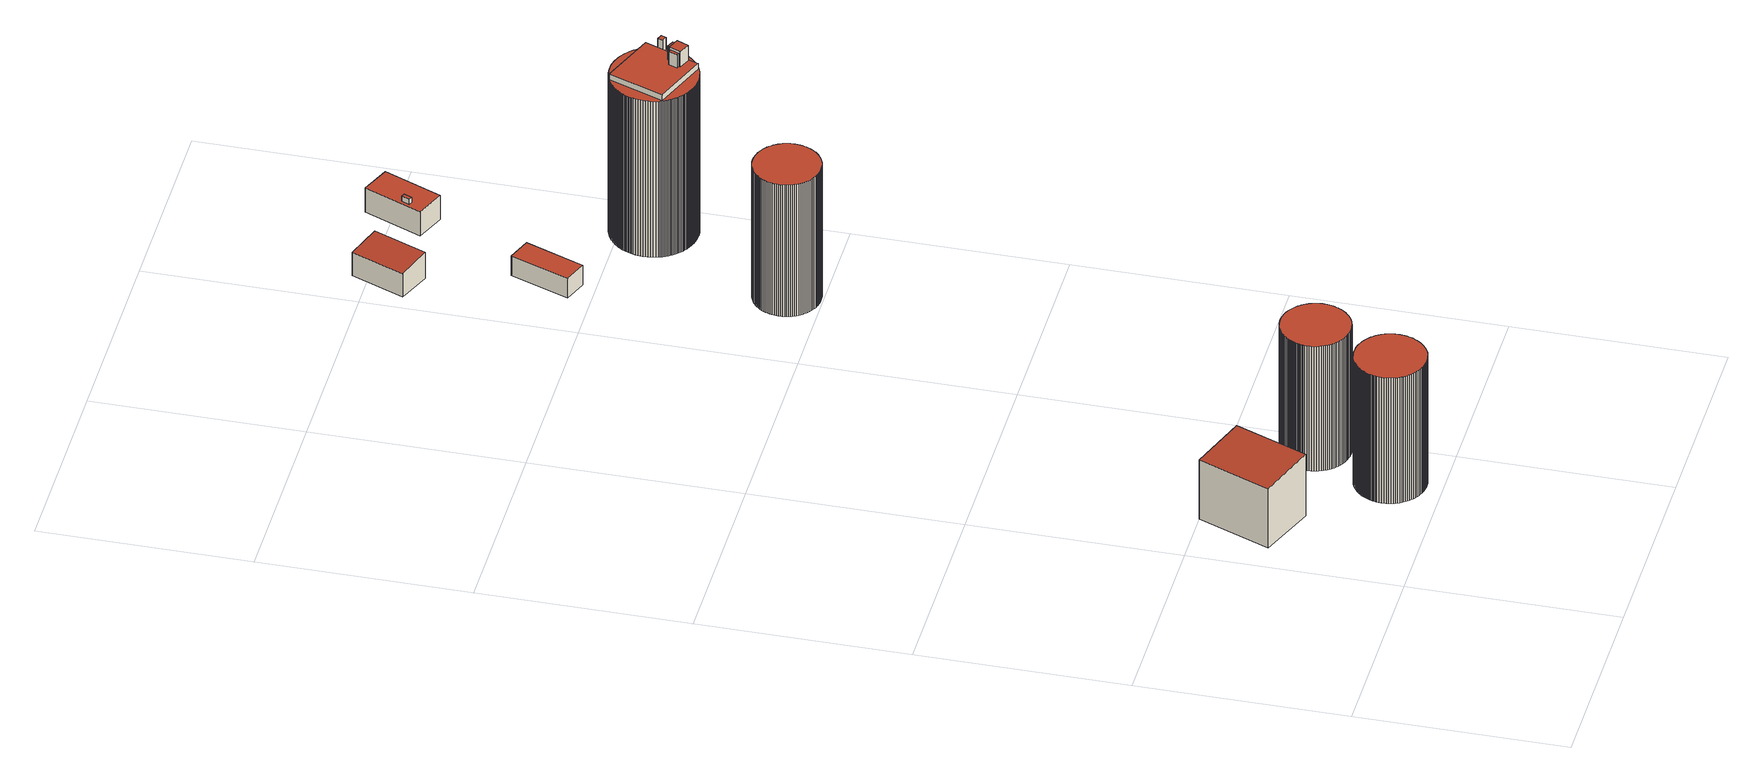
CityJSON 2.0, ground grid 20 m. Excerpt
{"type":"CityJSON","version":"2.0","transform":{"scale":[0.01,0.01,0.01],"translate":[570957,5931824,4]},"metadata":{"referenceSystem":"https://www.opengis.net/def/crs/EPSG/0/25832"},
"CityObjects":{
"building1":{"type":"Building","attributes":{"Grundfläche 2D":"43.339596","Grundhöhe NN":"6.248"},"geometry":[{"type":"Solid","lod":"3","boundaries":[[[[0,1,2,3]],[[4,5,3,2]],[[5,6,0,3]],[[6,7,1,0]],[[7,4,2,1]],[[7,6,5,4]]]],"semantics":{"surfaces":[{"type":"RoofSurface"},{"type":"WallSurface"},{"type":"GroundSurface"}],"values":[[0,1,1,1,1,2]]}}]},
"building2":{"type":"Building","attributes":{"Grundfläche 2D":"34.461361","Grundhöhe NN":"6.286"},"geometry":[{"type":"Solid","lod":"3","boundaries":[[[[8,9,10,11,12,13,14,15,16,17,18,19,20,21,22,23,24,25,26,27,28,29,30,31,32,33,34,35,36,37,38,39,40,41,42,43,44,45,46,47,48,49,50,51,52,53,54,55,56,57,58,59,60,61,62,63,64,65,66,67,68,69,70,71,72,73,74,75,76,77,78,79,80,81,82,83,84,85,86,87,88,89,90,91,92,93,94,95,96,97,98,99,100,101,102,103,104,105,106,107,108,109,110,111,112,113,114,115,116,117,118,119,120,121,122,123,124,125,126,127,128,129,130,131,132,133]],[[134,135,10,9]],[[135,136,11,10]],[[136,137,12,11]],[[137,138,13,12]],[[138,139,14,13]],[[139,140,15,14]],[[141,134,9,8]],[[142,143,129,128]],[[143,144,130,129]],[[144,145,131,130]],[[145,146,132,131]],[[146,147,133,132]],[[147,141,8,133]],[[140,148,16,15]],[[148,149,17,16]],[[149,150,18,17]],[[150,151,19,18]],[[151,152,20,19]],[[152,153,21,20]],[[153,154,22,21]],[[154,155,23,22]],[[155,156,24,23]],[[156,157,25,24]],[[157,158,26,25]],[[158,159,27,26]],[[159,160,28,27]],[[160,161,29,28]],[[161,162,30,29]],[[162,163,31,30]],[[163,164,32,31]],[[164,165,33,32]],[[165,166,34,33]],[[166,167,35,34]],[[167,168,36,35]],[[168,169,37,36]],[[169,170,38,37]],[[170,171,39,38]],[[171,172,40,39]],[[172,173,41,40]],[[173,174,42,41]],[[174,175,43,42]],[[175,176,44,43]],[[176,177,45,44]],[[177,178,46,45]],[[178,179,47,46]],[[179,180,48,47]],[[180,181,49,48]],[[181,182,50,49]],[[182,183,51,50]],[[183,184,52,51]],[[184,185,53,52]],[[185,186,54,53]],[[186,187,55,54]],[[187,188,56,55]],[[188,189,57,56]],[[189,190,58,57]],[[190,191,59,58]],[[191,192,60,59]],[[192,193,61,60]],[[193,194,62,61]],[[194,195,63,62]],[[195,196,64,63]],[[196,197,65,64]],[[197,198,66,65]],[[198,199,67,66]],[[199,200,68,67]],[[200,201,69,68]],[[201,202,70,69]],[[202,203,71,70]],[[203,204,72,71]],[[204,205,73,72]],[[205,206,74,73]],[[206,207,75,74]],[[207,208,76,75]],[[208,209,77,76]],[[209,210,78,77]],[[210,211,79,78]],[[211,212,80,79]],[[212,213,81,80]],[[213,214,82,81]],[[214,215,83,82]],[[215,216,84,83]],[[216,217,85,84]],[[217,218,86,85]],[[218,219,87,86]],[[219,220,88,87]],[[220,221,89,88]],[[221,222,90,89]],[[222,223,91,90]],[[223,224,92,91]],[[224,225,93,92]],[[225,226,94,93]],[[226,227,95,94]],[[227,228,96,95]],[[228,229,97,96]],[[229,230,98,97]],[[230,231,99,98]],[[231,232,100,99]],[[232,233,101,100]],[[233,234,102,101]],[[234,235,103,102]],[[235,236,104,103]],[[236,237,105,104]],[[237,238,106,105]],[[238,239,107,106]],[[239,240,108,107]],[[240,241,109,108]],[[241,242,110,109]],[[242,243,111,110]],[[243,244,112,111]],[[244,245,113,112]],[[245,246,114,113]],[[246,247,115,114]],[[247,248,116,115]],[[248,249,117,116]],[[249,250,118,117]],[[250,251,119,118]],[[251,252,120,119]],[[252,253,121,120]],[[253,254,122,121]],[[254,255,123,122]],[[255,256,124,123]],[[256,257,125,124]],[[257,258,126,125]],[[258,259,127,126]],[[259,142,128,127]],[[259,258,257,256,255,254,253,252,251,250,249,248,247,246,245,244,243,242,241,240,239,238,237,236,235,234,233,232,231,230,229,228,227,226,225,224,223,222,221,220,219,218,217,216,215,214,213,212,211,210,209,208,207,206,205,204,203,202,201,200,199,198,197,196,195,194,193,192,191,190,189,188,187,186,185,184,183,182,181,180,179,178,177,176,175,174,173,172,171,170,169,168,167,166,165,164,163,162,161,160,159,158,157,156,155,154,153,152,151,150,149,148,140,139,138,137,136,135,134,141,147,146,145,144,143,142]]]],"semantics":{"surfaces":[{"type":"RoofSurface"},{"type":"WallSurface"},{"type":"GroundSurface"}],"values":[[0,1,1,1,1,1,1,1,1,1,1,1,1,1,1,1,1,1,1,1,1,1,1,1,1,1,1,1,1,1,1,1,1,1,1,1,1,1,1,1,1,1,1,1,1,1,1,1,1,1,1,1,1,1,1,1,1,1,1,1,1,1,1,1,1,1,1,1,1,1,1,1,1,1,1,1,1,1,1,1,1,1,1,1,1,1,1,1,1,1,1,1,1,1,1,1,1,1,1,1,1,1,1,1,1,1,1,1,1,1,1,1,1,1,1,1,1,1,1,1,1,1,1,1,1,1,1,2]]}}]},
"building3":{"type":"Building","attributes":{"Grundfläche 2D":"32.685151","Grundhöhe NN":"6.379"},"geometry":[{"type":"Solid","lod":"3","boundaries":[[[[260,261,262,263,264,265,266,267,268,269,270,271,272,273,274,275,276,277,278,279,280,281,282,283,284,285,286,287,288,289,290,291,292,293,294,295,296,297,298,299,300,301,302,303,304,305,306,307,308,309,310,311,312,313,314,315,316,317,318,319,320,321,322,323,324,325,326,327,328,329,330,331,332,333,334,335,336,337,338,339,340,341,342,343,344,345,346,347,348,349,350,351,352,353,354,355,356,357,358,359,360,361,362,363,364,365,366,367,368,369,370,371,372,373,374,375,376,377,378,379]],[[380,381,264,263]],[[381,382,265,264]],[[382,383,266,265]],[[383,384,267,266]],[[385,380,263,262]],[[386,387,375,374]],[[387,388,376,375]],[[388,389,377,376]],[[389,390,378,377]],[[390,391,379,378]],[[391,392,260,379]],[[392,393,261,260]],[[393,385,262,261]],[[384,394,268,267]],[[394,395,269,268]],[[395,396,270,269]],[[396,397,271,270]],[[397,398,272,271]],[[398,399,273,272]],[[399,400,274,273]],[[400,401,275,274]],[[401,402,276,275]],[[402,403,277,276]],[[403,404,278,277]],[[404,405,279,278]],[[405,406,280,279]],[[406,407,281,280]],[[407,408,282,281]],[[408,409,283,282]],[[409,410,284,283]],[[410,411,285,284]],[[411,412,286,285]],[[412,413,287,286]],[[413,414,288,287]],[[414,415,289,288]],[[415,416,290,289]],[[416,417,291,290]],[[417,418,292,291]],[[418,419,293,292]],[[419,420,294,293]],[[420,421,295,294]],[[421,422,296,295]],[[422,423,297,296]],[[423,424,298,297]],[[424,425,299,298]],[[425,426,300,299]],[[426,427,301,300]],[[427,428,302,301]],[[428,429,303,302]],[[429,430,304,303]],[[430,431,305,304]],[[431,432,306,305]],[[432,433,307,306]],[[433,434,308,307]],[[434,435,309,308]],[[435,436,310,309]],[[436,437,311,310]],[[437,438,312,311]],[[438,439,313,312]],[[439,440,314,313]],[[440,441,315,314]],[[441,442,316,315]],[[442,443,317,316]],[[443,444,318,317]],[[444,445,319,318]],[[445,446,320,319]],[[446,447,321,320]],[[447,448,322,321]],[[448,449,323,322]],[[449,450,324,323]],[[450,451,325,324]],[[451,452,326,325]],[[452,453,327,326]],[[453,454,328,327]],[[454,455,329,328]],[[455,456,330,329]],[[456,457,331,330]],[[457,458,332,331]],[[458,459,333,332]],[[459,460,334,333]],[[460,461,335,334]],[[461,462,336,335]],[[462,463,337,336]],[[463,464,338,337]],[[464,465,339,338]],[[465,466,340,339]],[[466,467,341,340]],[[467,468,342,341]],[[468,469,343,342]],[[469,470,344,343]],[[470,471,345,344]],[[471,472,346,345]],[[472,473,347,346]],[[473,474,348,347]],[[474,475,349,348]],[[475,476,350,349]],[[476,477,351,350]],[[477,478,352,351]],[[478,479,353,352]],[[479,480,354,353]],[[480,481,355,354]],[[481,482,356,355]],[[482,483,357,356]],[[483,484,358,357]],[[484,485,359,358]],[[485,486,360,359]],[[486,487,361,360]],[[487,488,362,361]],[[488,489,363,362]],[[489,490,364,363]],[[490,491,365,364]],[[491,492,366,365]],[[492,493,367,366]],[[493,494,368,367]],[[494,495,369,368]],[[495,496,370,369]],[[496,497,371,370]],[[497,498,372,371]],[[498,499,373,372]],[[499,386,374,373]],[[499,498,497,496,495,494,493,492,491,490,489,488,487,486,485,484,483,482,481,480,479,478,477,476,475,474,473,472,471,470,469,468,467,466,465,464,463,462,461,460,459,458,457,456,455,454,453,452,451,450,449,448,447,446,445,444,443,442,441,440,439,438,437,436,435,434,433,432,431,430,429,428,427,426,425,424,423,422,421,420,419,418,417,416,415,414,413,412,411,410,409,408,407,406,405,404,403,402,401,400,399,398,397,396,395,394,384,383,382,381,380,385,393,392,391,390,389,388,387,386]]]],"semantics":{"surfaces":[{"type":"RoofSurface"},{"type":"WallSurface"},{"type":"GroundSurface"}],"values":[[0,1,1,1,1,1,1,1,1,1,1,1,1,1,1,1,1,1,1,1,1,1,1,1,1,1,1,1,1,1,1,1,1,1,1,1,1,1,1,1,1,1,1,1,1,1,1,1,1,1,1,1,1,1,1,1,1,1,1,1,1,1,1,1,1,1,1,1,1,1,1,1,1,1,1,1,1,1,1,1,1,1,1,1,1,1,1,1,1,1,1,1,1,1,1,1,1,1,1,1,1,1,1,1,1,1,1,1,1,1,1,1,1,1,1,1,1,1,1,1,1,2]]}}]},
"building4":{"type":"Building","attributes":{"Grundfläche 2D":"30.575146","Grundhöhe NN":"6.227"},"geometry":[{"type":"Solid","lod":"3","boundaries":[[[[500,501,502,503,504,505,506,507,508,509,510,511,512,513,514,515,516,517,518,519,520,521,522,523,524,525,526,527,528,529,530,531,532,533,534,535,536,537,538,539,540,541,542,543,544,545,546,547,548,549,550,551,552,553,554,555,556,557,558,559,560,561,562,563,564,565,566,567,568,569,570,571,572,573,574,575,576,577,578,579,580,581,582,583,584,585,586,587,588,589,590,591,592,593,594,595,596,597,598,599,600,601,602,603,604,605,606,607]],[[608,609,503,502]],[[609,610,504,503]],[[610,611,505,504]],[[611,612,506,505]],[[612,613,507,506]],[[613,614,508,507]],[[615,608,502,501]],[[616,617,604,603]],[[617,618,605,604]],[[618,619,606,605]],[[619,620,607,606]],[[620,621,500,607]],[[621,615,501,500]],[[614,622,509,508]],[[622,623,510,509]],[[623,624,511,510]],[[624,625,512,511]],[[625,626,513,512]],[[626,627,514,513]],[[627,628,515,514]],[[628,629,516,515]],[[629,630,517,516]],[[630,631,518,517]],[[631,632,519,518]],[[632,633,520,519]],[[633,634,521,520]],[[634,635,522,521]],[[635,636,523,522]],[[636,637,524,523]],[[637,638,525,524]],[[638,639,526,525]],[[639,640,527,526]],[[640,641,528,527]],[[641,642,529,528]],[[642,643,530,529]],[[643,644,531,530]],[[644,645,532,531]],[[645,646,533,532]],[[646,647,534,533]],[[647,648,535,534]],[[648,649,536,535]],[[649,650,537,536]],[[650,651,538,537]],[[651,652,539,538]],[[652,653,540,539]],[[653,654,541,540]],[[654,655,542,541]],[[655,656,543,542]],[[656,657,544,543]],[[657,658,545,544]],[[658,659,546,545]],[[659,660,547,546]],[[660,661,548,547]],[[661,662,549,548]],[[662,663,550,549]],[[663,664,551,550]],[[664,665,552,551]],[[665,666,553,552]],[[666,667,554,553]],[[667,668,555,554]],[[668,669,556,555]],[[669,670,557,556]],[[670,671,558,557]],[[671,672,559,558]],[[672,673,560,559]],[[673,674,561,560]],[[674,675,562,561]],[[675,676,563,562]],[[676,677,564,563]],[[677,678,565,564]],[[678,679,566,565]],[[679,680,567,566]],[[680,681,568,567]],[[681,682,569,568]],[[682,683,570,569]],[[683,684,571,570]],[[684,685,572,571]],[[685,686,573,572]],[[686,687,574,573]],[[687,688,575,574]],[[688,689,576,575]],[[689,690,577,576]],[[690,691,578,577]],[[691,692,579,578]],[[692,693,580,579]],[[693,694,581,580]],[[694,695,582,581]],[[695,696,583,582]],[[696,697,584,583]],[[697,698,585,584]],[[698,699,586,585]],[[699,700,587,586]],[[700,701,588,587]],[[701,702,589,588]],[[702,703,590,589]],[[703,704,591,590]],[[704,705,592,591]],[[705,706,593,592]],[[706,707,594,593]],[[707,708,595,594]],[[708,709,596,595]],[[709,710,597,596]],[[710,711,598,597]],[[711,712,599,598]],[[712,713,600,599]],[[713,714,601,600]],[[714,715,602,601]],[[715,616,603,602]],[[714,713,712,711,710,709,708,707,706,705,704,703,702,701,700,699,698,697,696,695,694,693,692,691,690,689,688,687,686,685,684,683,682,681,680,679,678,677,676,675,674,673,672,671,670,669,668,667,666,665,664,663,662,661,660,659,658,657,656,655,654,653,652,651,650,649,648,647,646,645,644,643,642,641,640,639,638,637,636,635,634,633,632,631,630,629,628,627,626,625,624,623,622,614,613,612,611,610,609,608,615,621,620,619,618,617,616,715]]]],"semantics":{"surfaces":[{"type":"RoofSurface"},{"type":"WallSurface"},{"type":"GroundSurface"}],"values":[[0,1,1,1,1,1,1,1,1,1,1,1,1,1,1,1,1,1,1,1,1,1,1,1,1,1,1,1,1,1,1,1,1,1,1,1,1,1,1,1,1,1,1,1,1,1,1,1,1,1,1,1,1,1,1,1,1,1,1,1,1,1,1,1,1,1,1,1,1,1,1,1,1,1,1,1,1,1,1,1,1,1,1,1,1,1,1,1,1,1,1,1,1,1,1,1,1,1,1,1,1,1,1,1,1,1,1,1,1,2]]}}]},
"building5":{"type":"Building","attributes":{"Grundfläche 2D":"14.411936","Grundhöhe NN":"6.357"},"geometry":[{"type":"Solid","lod":"3","boundaries":[[[[716,717,718,719]],[[720,721,719,718]],[[721,722,716,719]],[[722,723,717,716]],[[723,720,718,717]],[[723,722,721,720]]]],"semantics":{"surfaces":[{"type":"RoofSurface"},{"type":"WallSurface"},{"type":"GroundSurface"}],"values":[[0,1,1,1,1,2]]}}]},
"building6":{"type":"Building","attributes":{"Grundfläche 2D":"19.174128","Grundhöhe NN":"4.204"},"geometry":[{"type":"Solid","lod":"3","boundaries":[[[[724,725,726,727]],[[728,729,727,726]],[[729,730,724,727]],[[730,731,725,724]],[[731,728,726,725]],[[731,730,729,728]]]],"semantics":{"surfaces":[{"type":"RoofSurface"},{"type":"WallSurface"},{"type":"GroundSurface"}],"values":[[0,1,1,1,1,2]]}}]},
"building7":{"type":"Building","attributes":{"Grundfläche 2D":"51.579235","Grundhöhe NN":"6.343"},"children":["building7-1","building7-2","building7-3","building7-4"],"geometry":[{"type":"MultiSurface","lod":"3","boundaries":[[[732,733,734,735,736],[737,738,739,740,741,742,743,744,745,746,747,748]],[[749,750,751,752,753,754,755,756,757,758,759,760,761,762,763,764,765,766,767,768,769,770,771,772,773,774,775,776,777,778,779,780,781,782,783,784,785,786,787,788,789,790,791,792,793,794,795,796,797,798,799,800,801,802,803,804,805,806,807,808,809,810,811,812,813,814,815,816,817,818,819,820,821,822,823,824,825,826,827,828,829,830,831,832,833,834,835,836,837,838,839,840,841,842,843,844,845,846,847,848,849,850,851,852,853,854,855,856,857,858,859,860,861,862,863,864,865,866,867,868,869,870,871,872,873,874,875,876,877,878,879,880,881,882,883,884,885,886,887,888,889,890,891,892,893,894,895,896,897,898,899,900,901,902,903,904,905,906,907,908,909,910,911,912,913,914],[915,916,917,918,919]],[[916,915,733,732]],[[915,919,734,733]],[[919,918,917,736,735,734]],[[917,916,732,736]],[[920,921,752,751]],[[921,922,753,752]],[[922,923,754,753]],[[923,924,755,754]],[[924,925,756,755]],[[925,926,757,756]],[[926,927,758,757]],[[927,928,759,758]],[[928,929,760,759]],[[929,930,761,760]],[[930,931,762,761]],[[931,932,763,762]],[[932,933,764,763]],[[933,934,765,764]],[[934,935,766,765]],[[936,920,751,750]],[[937,938,749,914]],[[938,936,750,749]],[[935,939,767,766]],[[939,940,768,767]],[[940,941,769,768]],[[941,942,770,769]],[[942,943,771,770]],[[943,944,772,771]],[[944,945,773,772]],[[945,946,774,773]],[[946,947,775,774]],[[947,948,776,775]],[[948,949,777,776]],[[949,950,778,777]],[[950,951,779,778]],[[951,952,780,779]],[[952,953,781,780]],[[953,954,782,781]],[[954,955,956,784,783,782]],[[956,957,785,784]],[[957,958,786,785]],[[958,959,787,786]],[[959,960,788,787]],[[960,961,789,788]],[[961,962,790,789]],[[962,963,791,790]],[[963,964,965,793,792,791]],[[965,966,794,793]],[[966,967,795,794]],[[967,968,796,795]],[[968,969,797,796]],[[969,970,798,797]],[[970,971,799,798]],[[971,972,800,799]],[[972,973,801,800]],[[973,974,802,801]],[[974,975,803,802]],[[975,976,804,803]],[[976,977,805,804]],[[977,978,806,805]],[[978,979,807,806]],[[979,980,808,807]],[[980,981,809,808]],[[981,982,810,809]],[[982,983,811,810]],[[983,984,812,811]],[[984,985,813,812]],[[985,986,814,813]],[[986,987,815,814]],[[987,988,816,815]],[[988,989,817,816]],[[989,990,818,817]],[[990,991,819,818]],[[991,992,820,819]],[[992,993,821,820]],[[993,994,822,821]],[[994,995,823,822]],[[995,996,824,823]],[[996,997,825,824]],[[997,998,826,825]],[[998,999,827,826]],[[999,1000,828,827]],[[1000,1001,829,828]],[[1001,1002,830,829]],[[1002,1003,831,830]],[[1003,1004,1005,833,832,831]],[[1005,1006,834,833]],[[1006,1007,835,834]],[[1007,1008,836,835]],[[1008,1009,837,836]],[[1009,1010,838,837]],[[1010,1011,839,838]],[[1011,1012,840,839]],[[1012,1013,841,840]],[[1013,1014,842,841]],[[1014,1015,843,842]],[[1015,1016,844,843]],[[1016,1017,845,844]],[[1017,1018,846,845]],[[1018,1019,847,846]],[[1019,1020,848,847]],[[1020,1021,849,848]],[[1021,1022,850,849]],[[1022,1023,851,850]],[[1023,1024,852,851]],[[1024,1025,853,852]],[[1025,1026,854,853]],[[1026,1027,855,854]],[[1027,1028,856,855]],[[1028,1029,857,856]],[[1029,1030,858,857]],[[1030,1031,859,858]],[[1031,1032,860,859]],[[1032,1033,861,860]],[[1033,1034,862,861]],[[1034,1035,863,862]],[[1035,1036,864,863]],[[1036,1037,865,864]],[[1037,1038,866,865]],[[1038,1039,867,866]],[[1039,1040,868,867]],[[1040,1041,869,868]],[[1041,1042,870,869]],[[1042,1043,871,870]],[[1043,1044,872,871]],[[1044,1045,873,872]],[[1045,1046,874,873]],[[1046,1047,875,874]],[[1047,1048,876,875]],[[1048,1049,877,876]],[[1049,1050,878,877]],[[1050,1051,879,878]],[[1051,1052,880,879]],[[1052,1053,881,880]],[[1053,1054,882,881]],[[1054,1055,883,882]],[[1055,1056,884,883]],[[1056,1057,885,884]],[[1057,1058,886,885]],[[1058,1059,887,886]],[[1059,1060,888,887]],[[1060,1061,889,888]],[[1061,1062,890,889]],[[1062,1063,891,890]],[[1063,1064,892,891]],[[1064,1065,893,892]],[[1065,1066,894,893]],[[1066,1067,895,894]],[[1067,1068,896,895]],[[1068,1069,897,896]],[[1069,1070,898,897]],[[1070,1071,899,898]],[[1071,1072,900,899]],[[1072,1073,901,900]],[[1073,1074,902,901]],[[1074,1075,903,902]],[[1075,1076,904,903]],[[1076,1077,905,904]],[[1077,1078,906,905]],[[1078,1079,907,906]],[[1079,1080,908,907]],[[1080,1081,909,908]],[[1081,1082,910,909]],[[1082,1083,911,910]],[[1083,1084,912,911]],[[1084,1085,913,912]],[[1085,937,914,913]],[[1078,1077,1076,1075,1074,1073,1072,1071,1070,1069,1068,1067,1066,1065,1064,1063,1062,1061,1060,1059,1058,1057,1056,1055,1054,1053,1052,1051,1050,1049,1048,1047,1046,1045,1044,1043,1042,1041,1040,1039,1038,1037,1036,1035,1034,1033,1032,1031,1030,1029,1028,1027,1026,1025,1024,1023,1022,1021,1020,1019,1018,1017,1016,1015,1014,1013,1012,1011,1010,1009,1008,1007,1006,1005,1004,1003,1002,1001,1000,999,998,997,996,995,994,993,992,991,990,989,988,987,986,985,984,983,982,981,980,979,978,977,976,975,974,973,972,971,970,969,968,967,966,965,964,963,962,961,960,959,958,957,956,955,954,953,952,951,950,949,948,947,946,945,944,943,942,941,940,939,935,934,933,932,931,930,929,928,927,926,925,924,923,922,921,920,936,938,937,1085,1084,1083,1082,1081,1080,1079]]],"semantics":{"surfaces":[{"type":"RoofSurface"},{"type":"WallSurface"},{"type":"GroundSurface"}],"values":[0,0,1,1,1,1,1,1,1,1,1,1,1,1,1,1,1,1,1,1,1,1,1,1,1,1,1,1,1,1,1,1,1,1,1,1,1,1,1,1,1,1,1,1,1,1,1,1,1,1,1,1,1,1,1,1,1,1,1,1,1,1,1,1,1,1,1,1,1,1,1,1,1,1,1,1,1,1,1,1,1,1,1,1,1,1,1,1,1,1,1,1,1,1,1,1,1,1,1,1,1,1,1,1,1,1,1,1,1,1,1,1,1,1,1,1,1,1,1,1,1,1,1,1,1,1,1,1,1,1,1,1,1,1,1,1,1,1,1,1,1,1,1,1,1,1,1,1,1,1,1,1,1,1,1,1,1,1,1,1,1,1,1,1,1,1,1,1,1,2]}}]},
"building7-1":{"type":"BuildingInstallation","parents":["building7"],"geometry":[{"type":"MultiSurface","lod":"3","boundaries":[[[1086,1087,1088,1089]],[[1086,1089,740,739]],[[1087,1086,739,738]],[[1088,1087,738,737]]],"semantics":{"surfaces":[{"type":"RoofSurface"},{"type":"WallSurface"}],"values":[0,1,1,1]}}]},
"building7-2":{"type":"BuildingInstallation","parents":["building7"],"geometry":[{"type":"MultiSurface","lod":"3","boundaries":[[[1090,1091,1092,1093]],[[1093,1092,745,744]],[[1090,1093,744,743]],[[1091,1090,743,742]]],"semantics":{"surfaces":[{"type":"RoofSurface"},{"type":"WallSurface"}],"values":[0,1,1,1]}}]},
"building7-3":{"type":"BuildingInstallation","parents":["building7"],"geometry":[{"type":"MultiSurface","lod":"3","boundaries":[[[1094,1095,1096,1097,1098,1099]],[[741,740,1089,1088,737,748,1095,1094,1099]],[[1096,1095,748,747]],[[1097,1096,747,746]],[[746,745,1092,1091,742,741,1099,1098,1097]]],"semantics":{"surfaces":[{"type":"RoofSurface"},{"type":"WallSurface"}],"values":[0,1,1,1,1]}}]},
"building7-4":{"type":"BuildingInstallation","parents":["building7"],"geometry":[{"type":"MultiSurface","lod":"3","boundaries":[[[1100,1101,1102,1103,1104]],[[1102,1101,1105,1106]],[[1103,1102,1106,1107]],[[1107,1108,1104,1103]],[[1108,1109,1100,1104]],[[1109,1105,1101,1100]]],"semantics":{"surfaces":[{"type":"RoofSurface"},{"type":"WallSurface"}],"values":[0,1,1,1,1,1]}}]},
"building8":{"type":"Building","attributes":{"Grundfläche 2D":"18.292411","Grundhöhe NN":"6.422"},"children":["building8-1"],"geometry":[{"type":"Solid","lod":"3","boundaries":[[[[1110,1111,1112,1113]],[[1113,1112,1114,1115]],[[1110,1113,1115,1116]],[[1111,1110,1116,1117]],[[1112,1111,1117,1114]],[[1115,1114,1117,1116]]]],"semantics":{"surfaces":[{"type":"RoofSurface"},{"type":"WallSurface"},{"type":"GroundSurface"}],"values":[[0,1,1,1,1,2]]}}]},
"building8-1":{"type":"BuildingInstallation","parents":["building8"],"geometry":[{"type":"MultiSurface","lod":"3","boundaries":[[[1118,1119,1120,1121]],[[1121,1120,1122,1123]],[[1123,1124,1118,1121]],[[1119,1118,1124,1125]],[[1125,1122,1120,1119]]],"semantics":{"surfaces":[{"type":"RoofSurface"},{"type":"WallSurface"}],"values":[0,1,1,1,1]}}]}
},
"vertices":[
[297,1939,875],[21,1244,875],[560,1030,905],[836,1725,905],[560,1030,225],[836,1725,225],[297,1939,225],[21,1244,225],
[1250,750,1607],[1232,750,1607],[1214,750,1607],[1195,748,1607],[1176,745,1607],[1156,741,1607],[1137,735,1607],[1117,729,1607],[1097,720,1607],[1078,710,1607],[1059,699,1607],[1040,686,1607],[1022,672,1607],[1013,664,1607],[1005,657,1607],[996,648,1607],[988,640,1607],[981,631,1607],[973,621,1607],[966,612,1607],[959,602,1607],[953,592,1607],[947,582,1607],[941,571,1607],[936,560,1607],[931,549,1607],[927,538,1607],[922,527,1607],[919,516,1607],[916,505,1607],[913,493,1607],[910,482,1607],[908,470,1607],[906,448,1607],[904,425,1607],[905,403,1607],[906,381,1607],[910,360,1607],[914,339,1607],[920,320,1607],[926,301,1607],[933,283,1607],[942,266,1607],[951,250,1607],[960,235,1607],[971,220,1607],[983,204,1607],[996,190,1607],[1011,175,1607],[1027,162,1607],[1044,149,1607],[1062,137,1607],[1081,126,1607],[1102,116,1607],[1123,107,1607],[1134,104,1607],[1145,100,1607],[1157,97,1607],[1168,95,1607],[1180,92,1607],[1192,91,1607],[1204,89,1607],[1215,88,1607],[1227,88,1607],[1239,88,1607],[1251,88,1607],[1263,89,1607],[1275,90,1607],[1287,92,1607],[1298,94,1607],[1310,96,1607],[1321,99,1607],[1333,102,1607],[1344,106,1607],[1355,110,1607],[1376,119,1607],[1396,129,1607],[1415,141,1607],[1433,153,1607],[1450,167,1607],[1466,180,1607],[1480,195,1607],[1493,210,1607],[1504,225,1607],[1515,241,1607],[1524,257,1607],[1533,273,1607],[1541,290,1607],[1548,308,1607],[1554,327,1607],[1559,346,1607],[1563,367,1607],[1565,388,1607],[1567,410,1607],[1567,432,1607],[1565,455,1607],[1562,478,1607],[1559,489,1607],[1557,500,1607],[1554,512,1607],[1550,523,1607],[1546,534,1607],[1542,545,1607],[1537,556,1607],[1532,567,1607],[1527,578,1607],[1521,588,1607],[1514,598,1607],[1508,608,1607],[1501,618,1607],[1493,627,1607],[1486,636,1607],[1478,645,1607],[1470,654,1607],[1461,662,1607],[1453,669,1607],[1444,677,1607],[1425,691,1607],[1406,703,1607],[1387,714,1607],[1367,723,1607],[1347,731,1607],[1327,737,1607],[1307,742,1607],[1288,746,1607],[1269,749,1607],[1232,750,229],[1214,750,229],[1195,748,229],[1176,745,229],[1156,741,229],[1137,735,229],[1117,729,229],[1250,750,229],[1367,723,229],[1347,731,229],[1327,737,229],[1307,742,229],[1288,746,229],[1269,749,229],[1097,720,229],[1078,710,229],[1059,699,229],[1040,686,229],[1022,672,229],[1013,664,229],[1005,657,229],[996,648,229],[988,640,229],[981,631,229],[973,621,229],[966,612,229],[959,602,229],[953,592,229],[947,582,229],[941,571,229],[936,560,229],[931,549,229],[927,538,229],[922,527,229],[919,516,229],[916,505,229],[913,493,229],[910,482,229],[908,470,229],[906,448,229],[904,425,229],[905,403,229],[906,381,229],[910,360,229],[914,339,229],[920,320,229],[926,301,229],[933,283,229],[942,266,229],[951,250,229],[960,235,229],[971,220,229],[983,204,229],[996,190,229],[1011,175,229],[1027,162,229],[1044,149,229],[1062,137,229],[1081,126,229],[1102,116,229],[1123,107,229],[1134,104,229],[1145,100,229],[1157,97,229],[1168,95,229],[1180,92,229],[1192,91,229],[1204,89,229],[1215,88,229],[1227,88,229],[1239,88,229],[1251,88,229],[1263,89,229],[1275,90,229],[1287,92,229],[1298,94,229],[1310,96,229],[1321,99,229],[1333,102,229],[1344,106,229],[1355,110,229],[1376,119,229],[1396,129,229],[1415,141,229],[1433,153,229],[1450,167,229],[1466,180,229],[1480,195,229],[1493,210,229],[1504,225,229],[1515,241,229],[1524,257,229],[1533,273,229],[1541,290,229],[1548,308,229],[1554,327,229],[1559,346,229],[1563,367,229],[1565,388,229],[1567,410,229],[1567,432,229],[1565,455,229],[1562,478,229],[1559,489,229],[1557,500,229],[1554,512,229],[1550,523,229],[1546,534,229],[1542,545,229],[1537,556,229],[1532,567,229],[1527,578,229],[1521,588,229],[1514,598,229],[1508,608,229],[1501,618,229],[1493,627,229],[1486,636,229],[1478,645,229],[1470,654,229],[1461,662,229],[1453,669,229],[1444,677,229],[1425,691,229],[1406,703,229],[1387,714,229],
[1542,1495,1607],[1523,1495,1607],[1505,1493,1607],[1488,1491,1607],[1470,1488,1607],[1452,1484,1607],[1434,1479,1607],[1416,1472,1607],[1398,1464,1607],[1380,1455,1607],[1362,1444,1607],[1344,1432,1607],[1327,1419,1607],[1311,1404,1607],[1295,1388,1607],[1281,1371,1607],[1274,1361,1607],[1267,1352,1607],[1261,1342,1607],[1255,1332,1607],[1250,1322,1607],[1244,1312,1607],[1240,1301,1607],[1235,1290,1607],[1231,1279,1607],[1227,1268,1607],[1224,1257,1607],[1221,1246,1607],[1219,1235,1607],[1217,1223,1607],[1215,1212,1607],[1214,1201,1607],[1213,1178,1607],[1213,1156,1607],[1215,1134,1607],[1218,1112,1607],[1223,1092,1607],[1229,1071,1607],[1236,1052,1607],[1244,1034,1607],[1253,1017,1607],[1262,1001,1607],[1272,986,1607],[1283,971,1607],[1294,958,1607],[1307,944,1607],[1320,932,1607],[1335,919,1607],[1351,907,1607],[1368,896,1607],[1386,886,1607],[1406,877,1607],[1426,869,1607],[1447,862,1607],[1469,857,1607],[1491,853,1607],[1502,851,1607],[1514,850,1607],[1525,850,1607],[1537,850,1607],[1548,850,1607],[1560,850,1607],[1571,852,1607],[1583,853,1607],[1594,855,1607],[1606,857,1607],[1617,860,1607],[1628,863,1607],[1639,867,1607],[1650,871,1607],[1661,875,1607],[1671,880,1607],[1692,890,1607],[1711,901,1607],[1729,914,1607],[1746,928,1607],[1761,942,1607],[1776,957,1607],[1789,973,1607],[1801,989,1607],[1811,1005,1607],[1820,1021,1607],[1829,1038,1607],[1835,1054,1607],[1842,1071,1607],[1847,1088,1607],[1851,1106,1607],[1855,1125,1607],[1857,1145,1607],[1858,1166,1607],[1858,1186,1607],[1856,1208,1607],[1853,1229,1607],[1848,1251,1607],[1842,1272,1607],[1834,1293,1607],[1830,1304,1607],[1825,1314,1607],[1820,1325,1607],[1814,1335,1607],[1808,1345,1607],[1802,1354,1607],[1795,1364,1607],[1788,1373,1607],[1780,1382,1607],[1773,1391,1607],[1765,1399,1607],[1756,1407,1607],[1748,1415,1607],[1739,1422,1607],[1730,1429,1607],[1721,1436,1607],[1702,1449,1607],[1682,1459,1607],[1662,1469,1607],[1642,1477,1607],[1622,1483,1607],[1601,1488,1607],[1581,1492,1607],[1562,1494,1607],[1488,1491,238],[1470,1488,238],[1452,1484,238],[1434,1479,238],[1416,1472,238],[1505,1493,238],[1662,1469,238],[1642,1477,238],[1622,1483,238],[1601,1488,238],[1581,1492,238],[1562,1494,238],[1542,1495,238],[1523,1495,238],[1398,1464,238],[1380,1455,238],[1362,1444,238],[1344,1432,238],[1327,1419,238],[1311,1404,238],[1295,1388,238],[1281,1371,238],[1274,1361,238],[1267,1352,238],[1261,1342,238],[1255,1332,238],[1250,1322,238],[1244,1312,238],[1240,1301,238],[1235,1290,238],[1231,1279,238],[1227,1268,238],[1224,1257,238],[1221,1246,238],[1219,1235,238],[1217,1223,238],[1215,1212,238],[1214,1201,238],[1213,1178,238],[1213,1156,238],[1215,1134,238],[1218,1112,238],[1223,1092,238],[1229,1071,238],[1236,1052,238],[1244,1034,238],[1253,1017,238],[1262,1001,238],[1272,986,238],[1283,971,238],[1294,958,238],[1307,944,238],[1320,932,238],[1335,919,238],[1351,907,238],[1368,896,238],[1386,886,238],[1406,877,238],[1426,869,238],[1447,862,238],[1469,857,238],[1491,853,238],[1502,851,238],[1514,850,238],[1525,850,238],[1537,850,238],[1548,850,238],[1560,850,238],[1571,852,238],[1583,853,238],[1594,855,238],[1606,857,238],[1617,860,238],[1628,863,238],[1639,867,238],[1650,871,238],[1661,875,238],[1671,880,238],[1692,890,238],[1711,901,238],[1729,914,238],[1746,928,238],[1761,942,238],[1776,957,238],[1789,973,238],[1801,989,238],[1811,1005,238],[1820,1021,238],[1829,1038,238],[1835,1054,238],[1842,1071,238],[1847,1088,238],[1851,1106,238],[1855,1125,238],[1857,1145,238],[1858,1166,238],[1858,1186,238],[1856,1208,238],[1853,1229,238],[1848,1251,238],[1842,1272,238],[1834,1293,238],[1830,1304,238],[1825,1314,238],[1820,1325,238],[1814,1335,238],[1808,1345,238],[1802,1354,238],[1795,1364,238],[1788,1373,238],[1780,1382,238],[1773,1391,238],[1765,1399,238],[1756,1407,238],[1748,1415,238],[1739,1422,238],[1730,1429,238],[1721,1436,238],[1702,1449,238],[1682,1459,238],
[2908,6027,1667],[2921,6039,1667],[2933,6051,1667],[2945,6064,1667],[2956,6077,1667],[2967,6092,1667],[2977,6108,1667],[2986,6125,1667],[2995,6142,1667],[3002,6161,1667],[3009,6181,1667],[3014,6201,1667],[3018,6222,1667],[3020,6243,1667],[3021,6265,1667],[3021,6288,1667],[3019,6310,1667],[3017,6321,1667],[3015,6332,1667],[3012,6343,1667],[3009,6354,1667],[3006,6364,1667],[3003,6375,1667],[2998,6386,1667],[2994,6396,1667],[2984,6416,1667],[2973,6435,1667],[2961,6453,1667],[2947,6470,1667],[2933,6486,1667],[2918,6500,1667],[2902,6514,1667],[2886,6526,1667],[2869,6536,1667],[2852,6546,1667],[2835,6554,1667],[2819,6561,1667],[2802,6566,1667],[2785,6571,1667],[2769,6575,1667],[2751,6578,1667],[2733,6579,1667],[2715,6580,1667],[2695,6580,1667],[2676,6579,1667],[2656,6576,1667],[2635,6571,1667],[2615,6566,1667],[2595,6559,1667],[2575,6550,1667],[2556,6540,1667],[2537,6529,1667],[2519,6516,1667],[2510,6508,1667],[2502,6501,1667],[2493,6493,1667],[2485,6486,1667],[2478,6477,1667],[2470,6469,1667],[2463,6460,1667],[2456,6451,1667],[2444,6433,1667],[2433,6413,1667],[2423,6394,1667],[2416,6374,1667],[2409,6353,1667],[2404,6333,1667],[2400,6312,1667],[2398,6292,1667],[2397,6273,1667],[2398,6254,1667],[2399,6235,1667],[2402,6217,1667],[2405,6200,1667],[2409,6183,1667],[2414,6167,1667],[2420,6150,1667],[2428,6133,1667],[2436,6117,1667],[2446,6100,1667],[2457,6084,1667],[2470,6068,1667],[2484,6053,1667],[2499,6038,1667],[2515,6024,1667],[2532,6011,1667],[2551,6000,1667],[2570,5989,1667],[2591,5980,1667],[2601,5976,1667],[2611,5972,1667],[2622,5969,1667],[2633,5966,1667],[2644,5963,1667],[2655,5961,1667],[2666,5959,1667],[2677,5958,1667],[2700,5956,1667],[2722,5957,1667],[2744,5958,1667],[2765,5961,1667],[2786,5966,1667],[2806,5972,1667],[2826,5979,1667],[2844,5987,1667],[2861,5996,1667],[2878,6006,1667],[2893,6016,1667],[2933,6051,223],[2945,6064,223],[2956,6077,223],[2967,6092,223],[2977,6108,223],[2986,6125,223],[2995,6142,223],[2921,6039,223],[2826,5979,223],[2844,5987,223],[2861,5996,223],[2878,6006,223],[2893,6016,223],[2908,6027,223],[3002,6161,223],[3009,6181,223],[3014,6201,223],[3018,6222,223],[3020,6243,223],[3021,6265,223],[3021,6288,223],[3019,6310,223],[3017,6321,223],[3015,6332,223],[3012,6343,223],[3009,6354,223],[3006,6364,223],[3003,6375,223],[2998,6386,223],[2994,6396,223],[2984,6416,223],[2973,6435,223],[2961,6453,223],[2947,6470,223],[2933,6486,223],[2918,6500,223],[2902,6514,223],[2886,6526,223],[2869,6536,223],[2852,6546,223],[2835,6554,223],[2819,6561,223],[2802,6566,223],[2785,6571,223],[2769,6575,223],[2751,6578,223],[2733,6579,223],[2715,6580,223],[2695,6580,223],[2676,6579,223],[2656,6576,223],[2635,6571,223],[2615,6566,223],[2595,6559,223],[2575,6550,223],[2556,6540,223],[2537,6529,223],[2519,6516,223],[2510,6508,223],[2502,6501,223],[2493,6493,223],[2485,6486,223],[2478,6477,223],[2470,6469,223],[2463,6460,223],[2456,6451,223],[2444,6433,223],[2433,6413,223],[2423,6394,223],[2416,6374,223],[2409,6353,223],[2404,6333,223],[2400,6312,223],[2398,6292,223],[2397,6273,223],[2398,6254,223],[2399,6235,223],[2402,6217,223],[2405,6200,223],[2409,6183,223],[2414,6167,223],[2420,6150,223],[2428,6133,223],[2436,6117,223],[2446,6100,223],[2457,6084,223],[2470,6068,223],[2484,6053,223],[2499,6038,223],[2515,6024,223],[2532,6011,223],[2551,6000,223],[2570,5989,223],[2591,5980,223],[2601,5976,223],[2611,5972,223],[2622,5969,223],[2633,5966,223],[2644,5963,223],[2655,5961,223],[2666,5959,223],[2677,5958,223],[2700,5956,223],[2722,5957,223],[2744,5958,223],[2765,5961,223],[2786,5966,223],[2806,5972,223],
[2205,8146,452],[2428,8061,452],[2644,8625,452],[2421,8710,452],[2644,8625,236],[2421,8710,236],[2205,8146,236],[2428,8061,236],
[2168,9641,275],[2488,9509,305],[2699,10020,305],[2378,10152,275],[2699,10020,20],[2378,10152,20],[2168,9641,20],[2488,9509,20],
[3212,8005,2007],[3011,7477,2007],[3543,7274,2007],[3556,7308,2007],[3744,7802,2007],[3463,7432,2007],[3436,7443,2007],[3469,7525,2007],[3496,7514,2007],[3502,7529,2007],[3531,7518,2007],[3545,7552,2007],[3615,7525,2007],[3601,7490,2007],[3613,7485,2007],[3568,7373,2007],[3457,7417,2007],[3552,7272,1947],[3572,7283,1947],[3592,7294,1947],[3610,7306,1947],[3629,7320,1947],[3647,7335,1947],[3664,7352,1947],[3681,7370,1947],[3690,7380,1947],[3698,7390,1947],[3705,7400,1947],[3713,7411,1947],[3720,7422,1947],[3727,7434,1947],[3734,7446,1947],[3740,7458,1947],[3746,7470,1947],[3751,7483,1947],[3756,7496,1947],[3761,7509,1947],[3765,7523,1947],[3769,7537,1947],[3772,7551,1947],[3775,7565,1947],[3778,7579,1947],[3780,7593,1947],[3781,7608,1947],[3782,7622,1947],[3782,7637,1947],[3782,7652,1947],[3781,7666,1947],[3781,7667,1947],[3780,7681,1947],[3778,7693,1947],[3778,7695,1947],[3775,7710,1947],[3772,7724,1947],[3769,7738,1947],[3765,7752,1947],[3761,7766,1947],[3756,7779,1947],[3751,7792,1947],[3746,7803,1947],[3745,7805,1947],[3739,7818,1947],[3733,7830,1947],[3726,7842,1947],[3719,7854,1947],[3712,7865,1947],[3704,7876,1947],[3696,7887,1947],[3688,7897,1947],[3679,7907,1947],[3670,7917,1947],[3661,7926,1947],[3643,7943,1947],[3624,7958,1947],[3605,7972,1947],[3586,7984,1947],[3567,7995,1947],[3547,8005,1947],[3526,8014,1947],[3503,8022,1947],[3480,8029,1947],[3456,8035,1947],[3443,8037,1947],[3431,8039,1947],[3418,8041,1947],[3404,8042,1947],[3391,8042,1947],[3378,8042,1947],[3364,8042,1947],[3351,8042,1947],[3337,8041,1947],[3323,8039,1947],[3309,8037,1947],[3295,8034,1947],[3281,8031,1947],[3268,8028,1947],[3254,8024,1947],[3240,8019,1947],[3227,8014,1947],[3213,8008,1947],[3211,8007,1947],[3200,8002,1947],[3187,7995,1947],[3174,7988,1947],[3162,7981,1947],[3149,7973,1947],[3137,7964,1947],[3126,7956,1947],[3115,7946,1947],[3104,7937,1947],[3093,7927,1947],[3083,7917,1947],[3073,7906,1947],[3064,7895,1947],[3055,7884,1947],[3047,7873,1947],[3039,7861,1947],[3031,7849,1947],[3024,7838,1947],[3018,7825,1947],[3012,7813,1947],[3006,7801,1947],[3001,7789,1947],[2996,7777,1947],[2992,7764,1947],[2988,7752,1947],[2985,7740,1947],[2979,7716,1947],[2975,7692,1947],[2973,7668,1947],[2971,7645,1947],[2972,7623,1947],[2973,7601,1947],[2976,7578,1947],[2980,7554,1947],[2986,7531,1947],[2993,7507,1947],[2997,7495,1947],[3002,7483,1947],[3007,7471,1947],[3013,7459,1947],[3019,7447,1947],[3025,7436,1947],[3032,7424,1947],[3040,7412,1947],[3047,7401,1947],[3056,7390,1947],[3064,7379,1947],[3074,7368,1947],[3083,7358,1947],[3093,7348,1947],[3104,7338,1947],[3115,7328,1947],[3126,7319,1947],[3137,7310,1947],[3149,7302,1947],[3161,7294,1947],[3174,7286,1947],[3187,7279,1947],[3200,7273,1947],[3213,7267,1947],[3226,7261,1947],[3240,7256,1947],[3254,7251,1947],[3268,7247,1947],[3282,7243,1947],[3296,7240,1947],[3310,7238,1947],[3324,7236,1947],[3338,7234,1947],[3352,7233,1947],[3366,7232,1947],[3380,7232,1947],[3393,7232,1947],[3407,7233,1947],[3420,7234,1947],[3433,7236,1947],[3446,7238,1947],[3459,7241,1947],[3472,7243,1947],[3484,7246,1947],[3508,7254,1947],[3531,7262,1947],[3011,7477,1947],[3212,8005,1947],[3744,7802,1947],[3556,7308,1947],[3543,7274,1947],[3592,7294,234],[3610,7306,234],[3629,7320,234],[3647,7335,234],[3664,7352,234],[3681,7370,234],[3690,7380,234],[3698,7390,234],[3705,7400,234],[3713,7411,234],[3720,7422,234],[3727,7434,234],[3734,7446,234],[3740,7458,234],[3746,7470,234],[3751,7483,234],[3572,7283,234],[3531,7262,234],[3552,7272,234],[3756,7496,234],[3761,7509,234],[3765,7523,234],[3769,7537,234],[3772,7551,234],[3775,7565,234],[3778,7579,234],[3780,7593,234],[3781,7608,234],[3782,7622,234],[3782,7637,234],[3782,7652,234],[3781,7666,234],[3781,7667,234],[3780,7681,234],[3778,7693,234],[3778,7695,234],[3775,7710,234],[3772,7724,234],[3769,7738,234],[3765,7752,234],[3761,7766,234],[3756,7779,234],[3751,7792,234],[3746,7803,234],[3745,7805,234],[3739,7818,234],[3733,7830,234],[3726,7842,234],[3719,7854,234],[3712,7865,234],[3704,7876,234],[3696,7887,234],[3688,7897,234],[3679,7907,234],[3670,7917,234],[3661,7926,234],[3643,7943,234],[3624,7958,234],[3605,7972,234],[3586,7984,234],[3567,7995,234],[3547,8005,234],[3526,8014,234],[3503,8022,234],[3480,8029,234],[3456,8035,234],[3443,8037,234],[3431,8039,234],[3418,8041,234],[3404,8042,234],[3391,8042,234],[3378,8042,234],[3364,8042,234],[3351,8042,234],[3337,8041,234],[3323,8039,234],[3309,8037,234],[3295,8034,234],[3281,8031,234],[3268,8028,234],[3254,8024,234],[3240,8019,234],[3227,8014,234],[3213,8008,234],[3211,8007,234],[3200,8002,234],[3187,7995,234],[3174,7988,234],[3162,7981,234],[3149,7973,234],[3137,7964,234],[3126,7956,234],[3115,7946,234],[3104,7937,234],[3093,7927,234],[3083,7917,234],[3073,7906,234],[3064,7895,234],[3055,7884,234],[3047,7873,234],[3039,7861,234],[3031,7849,234],[3024,7838,234],[3018,7825,234],[3012,7813,234],[3006,7801,234],[3001,7789,234],[2996,7777,234],[2992,7764,234],[2988,7752,234],[2985,7740,234],[2979,7716,234],[2975,7692,234],[2973,7668,234],[2971,7645,234],[2972,7623,234],[2973,7601,234],[2976,7578,234],[2980,7554,234],[2986,7531,234],[2993,7507,234],[2997,7495,234],[3002,7483,234],[3007,7471,234],[3013,7459,234],[3019,7447,234],[3025,7436,234],[3032,7424,234],[3040,7412,234],[3047,7401,234],[3056,7390,234],[3064,7379,234],[3074,7368,234],[3083,7358,234],[3093,7348,234],[3104,7338,234],[3115,7328,234],[3126,7319,234],[3137,7310,234],[3149,7302,234],[3161,7294,234],[3174,7286,234],[3187,7279,234],[3200,7273,234],[3213,7267,234],[3226,7261,234],[3240,7256,234],[3254,7251,234],[3268,7247,234],[3282,7243,234],[3296,7240,234],[3310,7238,234],[3324,7236,234],[3338,7234,234],[3352,7233,234],[3366,7232,234],[3380,7232,234],[3393,7232,234],[3407,7233,234],[3420,7234,234],[3433,7236,234],[3446,7238,234],[3459,7241,234],[3472,7243,234],[3484,7246,234],[3508,7254,234],
[3469,7525,2152],[3436,7443,2152],[3463,7432,2152],[3496,7514,2152],
[3545,7552,2152],[3531,7518,2152],[3601,7490,2152],[3615,7525,2152],
[3463,7432,2175],[3457,7417,2175],[3568,7373,2175],[3613,7485,2175],[3531,7518,2175],[3502,7529,2175],
[3779,7667,2082],[3727,7687,2082],[3708,7639,2082],[3756,7621,2082],[3760,7619,2082],[3727,7687,1947],[3708,7639,1947],[3756,7621,1947],[3760,7619,1947],[3779,7667,1947],
[3036,10189,508],[2800,9633,508],[3079,9515,508],[3315,10070,508],[3079,9515,242],[3315,10070,242],[3036,10189,242],[2800,9633,242],
[2918,9829,564],[2883,9749,564],[2917,9734,564],[2951,9814,564],[2917,9734,508],[2951,9814,508],[2918,9829,508],[2883,9749,508]
]}
